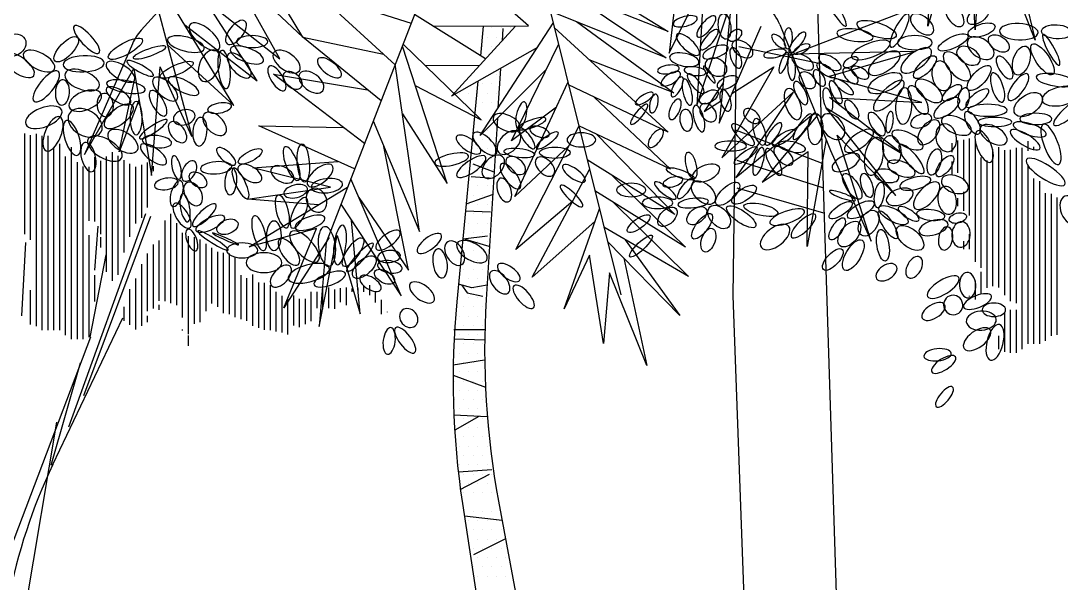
# Model space of a CAD drawing. Header units: millimetres. Extents: x 485872 to 486142, y -52344 to -52207.
# Drawn here: x 485915.045 to 485918.38, y -52337.635 to -52335.831 of the extents above; entities that cross this region are included whole.
import ezdxf

# ---------------------------------------------------------------- set-up
doc = ezdxf.new("R2010")
doc.units = ezdxf.units.MM
doc.header["$LTSCALE"] = 15

# ---------------------------------------------------------------- blocks, each defined once
blk = doc.blocks.new('E39')
at = {"color": 47}
for p, q in [((36.6601, 14.5534), (36.638, 12.976)), ((36.7821, 13.516), (36.8153, 12.4644))]:
    blk.add_line(p, q, dxfattribs=at)
at = {"color": 45}
for p, q in [((36.6487, 13.4048), (36.7862, 13.3762)), ((36.6449, 13.1617), (36.7937, 13.1188)), ((36.638, 12.976), (36.6712, 12.0807))]:
    blk.add_line(p, q, dxfattribs=at)
at = {"color": 49}
for p, q in [((36.6412, 13.2618), (36.79, 13.2046)), ((36.6449, 13.2093), (36.7937, 13.1617))]:
    blk.add_line(p, q, dxfattribs=at)
blk = doc.blocks.new('e48')
at = {"color": 97}
for p, q in [((26.3989, 9.6488), (26.6543, 8.6219)), ((25.821, 9.5134), (25.5611, 9.2251)), ((25.9297, 9.2097), (25.7763, 9.4638)), ((26.4584, 9.4095), (26.7626, 9.2219)), ((26.7913, 9.4077), (26.7646, 9.1731)), ((26.2256, 9.3669), (25.9827, 8.7414)), ((26.7646, 9.1731), (26.8696, 9.3881)), ((26.7626, 9.2219), (26.4768, 9.3355)), ((26.8274, 9.0535), (26.922, 9.34)), ((26.14, 9.1466), (25.9618, 9.3096)), ((25.9618, 9.3096), (26.1767, 9.241)), ((26.5347, 9.3125), (26.7578, 9.162)), ((26.9069, 9.2943), (26.8784, 9.0133)), ((26.346, 9.1597), (26.1844, 9.2609)), ((26.7578, 9.162), (26.4933, 9.269)), ((27.054, 9.174), (27.3026, 9.2687)), ((26.227, 9.2342), (26.4441, 9.2349)), ((26.2685, 9.0746), (26.4144, 9.2348)), ((26.3337, 8.985), (26.5003, 9.2409)), ((26.5027, 9.2314), (26.7624, 8.9929)), ((26.5534, 9.2447), (26.7755, 9.0823)), ((26.108, 9.064), (25.9297, 9.2097)), ((25.9297, 9.2097), (26.1135, 9.1709)), ((26.2586, 8.876), (26.1566, 9.1892)), ((26.3365, 9.0205), (26.1582, 9.1934)), ((26.4643, 9.1855), (26.2685, 9.0746)), ((26.4051, 8.9733), (26.5123, 9.1928)), ((27.3254, 9.1764), (27.0839, 9.1717)), ((26.7755, 9.0823), (26.5826, 9.158)), ((27.0839, 9.1717), (27.0295, 9.17)), ((26.1956, 8.7665), (26.1405, 9.1478)), ((26.2079, 9.1453), (26.3322, 9.1446)), ((26.4844, 9.1357), (26.3337, 8.985)), ((26.0701, 8.9666), (25.8627, 9.1247)), ((26.413, 8.8461), (26.5339, 9.1059)), ((26.1861, 9.0988), (26.3365, 9.0205)), ((26.1568, 9.0349), (26.2586, 8.876)), ((26.5077, 9.0494), (26.4051, 8.9733)), ((26.0478, 8.909), (25.8291, 9.0068)), ((25.8291, 9.0068), (26.0217, 9.0035)), ((26.4154, 8.7253), (26.5588, 9.0056)), ((26.5369, 8.9627), (26.413, 8.8461))]:
    blk.add_line(p, q, dxfattribs=at)
at = {"color": 100}
for p, q in [((27.3541, 9.2344), (27.3781, 9.6206)), ((27.4619, 9.2258), (27.4436, 9.5814)), ((27.5987, 9.2028), (27.4512, 9.5769)), ((27.4454, 9.5466), (27.3541, 9.2344)), ((27.4785, 9.5078), (27.4619, 9.2258)), ((27.5309, 9.4855), (27.5987, 9.2028)), ((25.8775, 9.1597), (25.7342, 9.4171)), ((25.7616, 9.3679), (25.9297, 9.2097)), ((25.6581, 9.3327), (25.8775, 9.1597)), ((25.7726, 9.0535), (25.625, 9.296)), ((25.8253, 9.1096), (25.7074, 9.2938)), ((25.6006, 9.2689), (25.6765, 8.9829)), ((25.6607, 9.2373), (25.8253, 9.1096)), ((27.0164, 9.2385), (27.1325, 8.9508)), ((25.5413, 9.1943), (25.4322, 8.9421)), ((25.6209, 9.1923), (25.7726, 9.0535)), ((25.4322, 8.9421), (25.5443, 9.1381)), ((25.5443, 9.1381), (25.585, 8.8937)), ((25.585, 8.8937), (25.6048, 9.1416)), ((25.6765, 8.9829), (25.6048, 9.1416)), ((27.0032, 9.1419), (26.8842, 8.9345)), ((25.511, 8.9479), (25.5475, 9.1187)), ((26.7624, 8.9929), (26.5352, 9.1005)), ((26.8842, 8.9345), (27.0468, 9.0842)), ((27.0468, 9.0842), (26.9168, 8.8897)), ((25.5564, 9.0654), (25.511, 8.9479)), ((26.5939, 9.0727), (26.7676, 8.9081)), ((27.2947, 8.9438), (27.1302, 9.0715)), ((27.1302, 9.0715), (27.3402, 9.0607)), ((26.9168, 8.8897), (27.0974, 9.038)), ((27.2811, 8.8485), (27.1222, 9.048)), ((27.1222, 9.048), (27.2947, 8.9438)), ((27.1028, 9.0315), (26.9761, 8.8789)), ((26.7676, 8.9081), (26.5585, 9.0072)), ((26.5992, 8.9879), (26.7775, 8.8049)), ((27.2245, 8.7445), (27.1474, 8.9857)), ((27.1474, 8.9857), (27.2811, 8.8485)), ((27.1225, 8.9757), (27.0789, 8.732)), ((26.9761, 8.8789), (27.0813, 8.9484)), ((27.0789, 8.732), (27.0813, 8.9484)), ((27.1325, 8.9508), (27.2245, 8.7445)), ((26.7775, 8.8049), (26.5777, 8.9299)), ((26.6339, 8.8947), (26.8017, 8.7306)), ((26.8017, 8.7306), (26.5953, 8.8592)), ((26.6351, 8.8343), (26.8084, 8.6638)), ((26.8084, 8.6638), (26.616, 8.7758)), ((26.7892, 8.5749), (26.6241, 8.7434)), ((26.6644, 8.7476), (26.7892, 8.5749)), ((26.661, 8.7057), (26.7137, 8.4604)), ((26.6282, 8.6722), (26.6152, 8.5105)), ((26.7137, 8.4604), (26.6282, 8.6722))]:
    blk.add_line(p, q, dxfattribs=at)
at = {"color": 99}
for p, q in [((26.4441, 9.2349), (26.2764, 9.3829)), ((26.8439, 9.3355), (26.8274, 9.0535)), ((26.3605, 9.2304), (26.3605, 9.2304)), ((26.3817, 9.2304), (26.3817, 9.2304)), ((26.4029, 9.2304), (26.4029, 9.2304)), ((26.3711, 9.2092), (26.3711, 9.2092)), ((26.3393, 9.188), (26.3393, 9.188)), ((26.3605, 9.188), (26.3605, 9.188)), ((27.128, 9.1199), (27.3254, 9.1764)), ((26.3322, 9.1446), (26.3322, 9.1446)), ((25.8627, 9.1247), (26.0768, 9.0895)), ((26.8877, 9.1049), (26.8444, 9.0401)), ((26.2863, 9.082), (26.2863, 9.082)), ((26.3075, 9.082), (26.3075, 9.082)), ((26.3287, 9.082), (26.3287, 9.082)), ((26.3393, 9.1032), (26.3393, 9.1032)), ((26.3499, 9.082), (26.3499, 9.082)), ((26.3711, 9.082), (26.3711, 9.082)), ((26.3605, 9.0608), (26.3605, 9.0608)), ((26.8444, 9.0401), (26.8837, 9.0653)), ((26.0902, 9.0183), (26.1956, 8.7665)), ((26.3393, 9.0185), (26.3393, 9.0185)), ((26.3605, 9.0185), (26.3605, 9.0185)), ((26.3287, 8.9973), (26.3287, 8.9973)), ((26.3499, 8.9973), (26.3499, 8.9973)), ((26.3711, 8.9973), (26.3711, 8.9973)), ((26.3181, 8.9761), (26.3181, 8.9761)), ((26.3393, 8.9761), (26.3393, 8.9761)), ((26.3605, 8.9761), (26.3605, 8.9761)), ((26.1705, 8.6781), (26.1147, 8.9599)), ((25.8155, 8.9115), (26.0095, 8.9261))]:
    blk.add_line(p, q, dxfattribs=at)
at = {"color": 47}
for p, q in [((26.3408, 9.2346), (26.3344, 9.167)), ((26.3856, 9.2292), (26.3839, 9.2013)), ((26.3499, 9.2092), (26.3499, 9.2092)), ((26.38, 9.1378), (26.3744, 9.0476)), ((26.3288, 9.1088), (26.2808, 8.6062)), ((26.3711, 9.1244), (26.3711, 9.1244)), ((26.3605, 9.1032), (26.3605, 9.1032)), ((26.3393, 9.0608), (26.3393, 9.0608)), ((26.373, 9.0243), (26.3476, 8.6109)), ((26.3287, 8.9549), (26.3287, 8.9549)), ((26.3499, 8.9549), (26.3499, 8.9549)), ((26.3181, 8.9337), (26.3181, 8.9337)), ((26.3655, 8.9017), (26.3182, 8.9194)), ((26.3393, 8.9337), (26.3393, 8.9337)), ((26.3605, 8.9337), (26.3605, 8.9337)), ((26.3646, 8.887), (26.3135, 8.8911)), ((26.3181, 8.8913), (26.3181, 8.8913)), ((26.3287, 8.9125), (26.3287, 8.9125)), ((26.3393, 8.8913), (26.3393, 8.8913)), ((26.3499, 8.9125), (26.3499, 8.9125)), ((26.3605, 8.8913), (26.3605, 8.8913)), ((26.3075, 8.8701), (26.3075, 8.8701)), ((26.3287, 8.8701), (26.3287, 8.8701)), ((26.3499, 8.8701), (26.3499, 8.8701)), ((26.3039, 8.8297), (26.3623, 8.8503)), ((26.3181, 8.8489), (26.3181, 8.8489)), ((26.3393, 8.8489), (26.3393, 8.8489)), ((26.3605, 8.8489), (26.3605, 8.8489)), ((26.3075, 8.8278), (26.3075, 8.8278)), ((26.3287, 8.8278), (26.3287, 8.8278)), ((26.3499, 8.8278), (26.3499, 8.8278)), ((26.3006, 8.8133), (26.3573, 8.8111)), ((26.3181, 8.8066), (26.3181, 8.8066)), ((26.3393, 8.8066), (26.3393, 8.8066)), ((26.3075, 8.7854), (26.3075, 8.7854)), ((26.3287, 8.7854), (26.3287, 8.7854)), ((26.3499, 8.7854), (26.3499, 8.7854)), ((26.295, 8.7492), (26.3506, 8.7567)), ((26.2969, 8.7642), (26.2969, 8.7642)), ((26.2998, 8.7488), (26.3534, 8.7325)), ((26.3181, 8.7642), (26.3181, 8.7642)), ((26.3393, 8.7642), (26.3393, 8.7642)), ((26.3075, 8.743), (26.3075, 8.743)), ((26.3287, 8.743), (26.3287, 8.743)), ((26.3499, 8.743), (26.3499, 8.743)), ((26.2969, 8.7218), (26.2969, 8.7218)), ((26.3181, 8.7218), (26.3181, 8.7218)), ((26.3393, 8.7218), (26.3393, 8.7218)), ((26.3075, 8.7006), (26.3075, 8.7006)), ((26.3287, 8.7006), (26.3287, 8.7006)), ((26.3393, 8.6794), (26.3393, 8.6794)), ((26.3499, 8.7006), (26.3499, 8.7006)), ((26.3499, 8.6582), (26.3499, 8.6582)), ((26.3496, 8.644), (26.3148, 8.6376)), ((26.3393, 8.637), (26.3393, 8.637)), ((26.3043, 8.6265), (26.3396, 8.6189)), ((26.3393, 8.5947), (26.3393, 8.5947)), ((26.2737, 8.5429), (26.3446, 8.5431)), ((26.3393, 8.5523), (26.3393, 8.5523)), ((26.2744, 8.5213), (26.3441, 8.5189)), ((26.3393, 8.5099), (26.3393, 8.5099)), ((26.3441, 8.4732), (26.2726, 8.4613)), ((26.3393, 8.4675), (26.3393, 8.4675)), ((26.2863, 8.4463), (26.2863, 8.4463)), ((26.3075, 8.4463), (26.3075, 8.4463)), ((26.3287, 8.4463), (26.3287, 8.4463)), ((26.2723, 8.4383), (26.3459, 8.4116)), ((26.2757, 8.4251), (26.2757, 8.4251)), ((26.2969, 8.4251), (26.2969, 8.4251)), ((26.3181, 8.4251), (26.3181, 8.4251)), ((26.3393, 8.4251), (26.3393, 8.4251)), ((26.2863, 8.4039), (26.2863, 8.4039)), ((26.3075, 8.4039), (26.3075, 8.4039)), ((26.3287, 8.4039), (26.3287, 8.4039)), ((26.2757, 8.3827), (26.2757, 8.3827)), ((26.2969, 8.3827), (26.2969, 8.3827)), ((26.3181, 8.3827), (26.3181, 8.3827)), ((26.3393, 8.3827), (26.3393, 8.3827)), ((26.2863, 8.3616), (26.2863, 8.3616)), ((26.3075, 8.3616), (26.3075, 8.3616)), ((26.3287, 8.3616), (26.3287, 8.3616)), ((26.2934, 8.146), (26.4594, 7.0464)), ((26.3756, 8.1514), (26.5848, 7.0241)), ((26.3075, 8.0649), (26.3075, 8.0649)), ((26.3915, 8.0656), (26.3185, 8.0291)), ((26.3287, 8.0649), (26.3287, 8.0649)), ((26.3499, 8.0649), (26.3499, 8.0649)), ((26.3711, 8.0649), (26.3711, 8.0649)), ((26.3181, 8.0437), (26.3181, 8.0437)), ((26.3393, 8.0437), (26.3393, 8.0437)), ((26.3605, 8.0437), (26.3605, 8.0437)), ((26.3817, 8.0437), (26.3817, 8.0437))]:
    blk.add_line(p, q, dxfattribs=at)
at = {"color": 62}
for p, q in [((26.8784, 9.0133), (26.9745, 9.2347)), ((26.9077, 9.0807), (27.0032, 9.1419)), ((27.3402, 9.0607), (27.128, 9.1199)), ((26.4525, 8.6621), (26.5832, 8.9077)), ((25.8037, 8.8401), (25.9927, 8.8672)), ((25.8071, 8.7313), (26.0315, 8.8671)), ((26.0164, 8.8282), (26.1537, 8.6192)), ((26.5448, 8.8355), (26.4154, 8.7253)), ((26.5252, 8.59), (26.6055, 8.8181)), ((25.9611, 8.7732), (25.8071, 8.7313)), ((25.8864, 8.5924), (25.9611, 8.7732)), ((26.0601, 8.5785), (26.0409, 8.791)), ((26.5954, 8.7893), (26.4525, 8.6621)), ((25.9896, 8.7529), (25.8864, 8.5924)), ((25.9673, 8.5497), (26.0081, 8.7574)), ((26.0081, 8.7574), (26.0601, 8.5785)), ((25.9827, 8.7414), (25.9673, 8.5497)), ((26.6152, 8.5105), (26.5831, 8.7119))]:
    blk.add_line(p, q, dxfattribs=at)
at = {"color": 84}
for p, q in [((25.9927, 8.8672), (25.8155, 8.9115)), ((26.1537, 8.6192), (26.039, 8.8863)), ((26.0572, 8.8439), (26.1705, 8.6781)), ((25.9654, 8.8272), (25.8037, 8.8401)), ((26.5831, 8.7119), (26.5252, 8.59))]:
    blk.add_line(p, q, dxfattribs=at)
at = {"color": 49}
for p, q in [((26.2969, 8.6794), (26.2969, 8.6794)), ((26.3181, 8.6794), (26.3181, 8.6794)), ((26.2863, 8.6582), (26.2863, 8.6582)), ((26.3075, 8.6582), (26.3075, 8.6582)), ((26.3287, 8.6582), (26.3287, 8.6582)), ((26.3148, 8.6376), (26.2847, 8.6462)), ((26.2914, 8.6443), (26.3043, 8.6265)), ((26.2969, 8.637), (26.2969, 8.637)), ((26.3181, 8.637), (26.3181, 8.637)), ((26.2863, 8.6158), (26.2863, 8.6158)), ((26.3075, 8.6158), (26.3075, 8.6158)), ((26.3287, 8.6158), (26.3287, 8.6158)), ((26.2969, 8.5947), (26.2969, 8.5947)), ((26.3181, 8.5947), (26.3181, 8.5947)), ((26.2863, 8.5735), (26.2863, 8.5735)), ((26.3075, 8.5735), (26.3075, 8.5735)), ((26.3287, 8.5735), (26.3287, 8.5735)), ((26.2969, 8.5523), (26.2969, 8.5523)), ((26.3181, 8.5523), (26.3181, 8.5523)), ((26.2863, 8.5311), (26.2863, 8.5311)), ((26.3075, 8.5311), (26.3075, 8.5311)), ((26.3287, 8.5311), (26.3287, 8.5311)), ((26.2757, 8.5099), (26.2757, 8.5099)), ((26.2863, 8.4887), (26.2863, 8.4887)), ((26.2969, 8.5099), (26.2969, 8.5099)), ((26.3075, 8.4887), (26.3075, 8.4887)), ((26.3181, 8.5099), (26.3181, 8.5099)), ((26.3287, 8.4887), (26.3287, 8.4887)), ((26.2757, 8.4675), (26.2757, 8.4675)), ((26.2969, 8.4675), (26.2969, 8.4675)), ((26.3181, 8.4675), (26.3181, 8.4675)), ((26.3501, 8.3436), (26.274, 8.3476)), ((26.2757, 8.3404), (26.2757, 8.3404)), ((26.3307, 8.3444), (26.2758, 8.313)), ((26.2969, 8.3404), (26.2969, 8.3404)), ((26.3181, 8.3404), (26.3181, 8.3404)), ((26.3393, 8.3404), (26.3393, 8.3404)), ((26.2863, 8.3192), (26.2863, 8.3192)), ((26.2969, 8.298), (26.2969, 8.298)), ((26.3075, 8.3192), (26.3075, 8.3192)), ((26.3181, 8.298), (26.3181, 8.298)), ((26.3287, 8.3192), (26.3287, 8.3192)), ((26.3393, 8.298), (26.3393, 8.298)), ((26.3499, 8.3192), (26.3499, 8.3192)), ((26.2863, 8.2768), (26.2863, 8.2768)), ((26.3075, 8.2768), (26.3075, 8.2768)), ((26.3287, 8.2768), (26.3287, 8.2768)), ((26.3499, 8.2768), (26.3499, 8.2768)), ((26.2969, 8.2556), (26.2969, 8.2556)), ((26.3181, 8.2556), (26.3181, 8.2556)), ((26.3393, 8.2556), (26.3393, 8.2556)), ((26.2863, 8.2344), (26.2863, 8.2344)), ((26.3075, 8.2344), (26.3075, 8.2344)), ((26.3287, 8.2344), (26.3287, 8.2344)), ((26.3499, 8.2344), (26.3499, 8.2344)), ((26.2841, 8.2183), (26.3604, 8.2238)), ((26.2884, 8.1779), (26.3549, 8.2132)), ((26.2969, 8.2132), (26.2969, 8.2132)), ((26.3181, 8.2132), (26.3181, 8.2132)), ((26.3393, 8.2132), (26.3393, 8.2132)), ((26.3605, 8.2132), (26.3605, 8.2132)), ((26.3075, 8.192), (26.3075, 8.192)), ((26.3287, 8.192), (26.3287, 8.192)), ((26.3499, 8.192), (26.3499, 8.192)), ((26.2969, 8.1708), (26.2969, 8.1708)), ((26.3181, 8.1708), (26.3181, 8.1708)), ((26.3393, 8.1708), (26.3393, 8.1708)), ((26.3605, 8.1708), (26.3605, 8.1708)), ((26.2969, 8.1285), (26.2969, 8.1285)), ((26.3838, 8.1072), (26.2978, 8.117)), ((26.3181, 8.1285), (26.3181, 8.1285)), ((26.3393, 8.1285), (26.3393, 8.1285)), ((26.3605, 8.1285), (26.3605, 8.1285)), ((26.3075, 8.1073), (26.3075, 8.1073)), ((26.3181, 8.0861), (26.3181, 8.0861)), ((26.3287, 8.1073), (26.3287, 8.1073)), ((26.3393, 8.0861), (26.3393, 8.0861)), ((26.3499, 8.1073), (26.3499, 8.1073)), ((26.3605, 8.0861), (26.3605, 8.0861)), ((26.3711, 8.1073), (26.3711, 8.1073)), ((26.3817, 8.0861), (26.3817, 8.0861)), ((26.3287, 8.0225), (26.3287, 8.0225)), ((26.3499, 8.0225), (26.3499, 8.0225)), ((26.3711, 8.0225), (26.3711, 8.0225)), ((26.3923, 8.0225), (26.3923, 8.0225)), ((26.3181, 8.0013), (26.3181, 8.0013)), ((26.3393, 8.0013), (26.3393, 8.0013)), ((26.3605, 8.0013), (26.3605, 8.0013)), ((26.3817, 8.0013), (26.3817, 8.0013)), ((26.4029, 8.0013), (26.4029, 8.0013)), ((26.3287, 7.9801), (26.3287, 7.9801)), ((26.3499, 7.9801), (26.3499, 7.9801)), ((26.3711, 7.9801), (26.3711, 7.9801)), ((26.3923, 7.9801), (26.3923, 7.9801))]:
    blk.add_line(p, q, dxfattribs=at)
at = {"color": 97}
blk.add_arc((26.9116, 9.1962), 0.113, 21.99, 47.4705, dxfattribs=at)
at = {"color": 100}
blk.add_arc((25.645, 9.1494), 0.113, 137.9668, 156.6022, dxfattribs=at)
at = {"color": 47}
for centre, start, end in [((28.1559, 8.4272), 174.5474, 188.5836), ((28.2276, 8.4951), 176.4772, 190.5135)]:
    blk.add_arc(centre, 1.8836, start, end, dxfattribs=at)
blk = doc.blocks.new('m4')
at = {"color": 116}
for p, q in [((1152963.96, 193809.11), (1152963.96, 193829.66)), ((1153053.03, 193804.13), (1153053.03, 193831.02)), ((1153054.59, 193802.62), (1153054.59, 193830.6)), ((1152959.28, 193826.09), (1152959.28, 193828.42)), ((1152960.84, 193820.57), (1152960.84, 193829.17)), ((1152962.4, 193818.52), (1152962.4, 193829.32)), ((1152965.53, 193796.71), (1152965.53, 193829.22)), ((1152970.21, 193790.26), (1152970.21, 193826.88)), ((1152971.78, 193789.86), (1152971.78, 193827.39)), ((1152979.59, 193826.42), (1152979.59, 193829)), ((1152981.15, 193826.61), (1152981.15, 193827.44)), ((1152967.09, 193795.15), (1152967.09, 193824.65)), ((1152973.34, 193787.8), (1152973.34, 193826.61)), ((1153071.78, 193807.51), (1153071.78, 193824.7)), ((1153074.9, 193794.05), (1153074.9, 193824.86)), ((1153076.46, 193791.67), (1153076.46, 193826.01)), ((1153078.03, 193793.23), (1153078.03, 193825.07)), ((1153079.59, 193799.19), (1153079.59, 193823.94)), ((1152959.28, 193820.05), (1152959.28, 193823.52)), ((1152968.65, 193789.81), (1152968.65, 193823.83)), ((1153070.21, 193807.69), (1153070.21, 193822.14)), ((1153073.34, 193804.16), (1153073.34, 193823.75)), ((1153081.15, 193803.43), (1153081.15, 193822.9)), ((1153082.71, 193806.95), (1153082.71, 193822.13)), ((1153084.28, 193808.51), (1153084.28, 193822.64)), ((1153085.84, 193811.28), (1153085.84, 193823.29)), ((1153087.4, 193821.01), (1153087.4, 193822.32)), ((1152960.84, 193811.63), (1152960.84, 193813.76)), ((1152962.4, 193810.37), (1152962.4, 193815.46)), ((1152987.4, 193808.56), (1152987.4, 193813.97)), ((1153071.76, 193794.48), (1153072.64, 193806.25)), ((1152962.4, 193800.12), (1152962.4, 193802.22)), ((1152963.96, 193800.08), (1152963.96, 193804.1)), ((1153073.34, 193800.54), (1153073.34, 193803.31)), ((1152967.09, 193788.24), (1152967.09, 193794.04)), ((1153140.53, 193788.69), (1153140.53, 193789.61)), ((1153142.09, 193788.69), (1153142.09, 193789.58)), ((1153143.65, 193788.69), (1153143.65, 193790.36)), ((1153145.21, 193787.82), (1153145.21, 193790.49)), ((1152963.96, 193787.44), (1152963.96, 193787.61))]:
    blk.add_line(p, q, dxfattribs=at)
at = {"color": 99}
for p, q in [((1153056.15, 193779.53), (1153056.15, 193830.94)), ((1153057.71, 193778.45), (1153057.71, 193830.39)), ((1153059.28, 193778.45), (1153059.28, 193830.46)), ((1152976.46, 193785.71), (1152976.46, 193827.18)), ((1152978.03, 193773.41), (1152978.03, 193827.21)), ((1153060.84, 193778.45), (1153060.84, 193827.21)), ((1153062.4, 193778.45), (1153062.4, 193828.26)), ((1153065.53, 193776.04), (1153065.53, 193827.43)), ((1152974.9, 193786.23), (1152974.9, 193826.66)), ((1153063.96, 193777.13), (1153063.96, 193824.92)), ((1152979.59, 193774.84), (1152979.59, 193822.38)), ((1153067.09, 193776.04), (1153067.09, 193823.37)), ((1153068.65, 193776.04), (1153068.65, 193822.2)), ((1152981.15, 193774.84), (1152981.15, 193819.01)), ((1152982.71, 193774.84), (1152982.71, 193818.34)), ((1152984.28, 193775.58), (1152984.28, 193815.06)), ((1152985.84, 193776.93), (1152985.84, 193814.93)), ((1152987.4, 193777.25), (1152987.4, 193808.55)), ((1153090.53, 193786.21), (1153090.53, 193807.76)), ((1153092.09, 193785.69), (1153092.09, 193809.6)), ((1153093.65, 193785.17), (1153093.65, 193807.04)), ((1153095.21, 193781.87), (1153095.21, 193804.5)), ((1153052.28, 193782.31), (1153053.29, 193801.87)), ((1153070.21, 193776.56), (1153070.21, 193803.9)), ((1153088.96, 193786.28), (1153088.96, 193802.42)), ((1153096.78, 193777.37), (1153096.78, 193803.59)), ((1153098.34, 193780.12), (1153098.34, 193803.31)), ((1153099.9, 193780.64), (1153099.9, 193802.73)), ((1153085.84, 193783.59), (1153085.84, 193798.96)), ((1153087.4, 193784.25), (1153087.4, 193801.38)), ((1153101.46, 193783.55), (1153101.46, 193801.53)), ((1153103.03, 193786.8), (1153103.03, 193800.49)), ((1153104.59, 193784.67), (1153104.59, 193799.45)), ((1153106.15, 193783.02), (1153106.15, 193799.18)), ((1153107.71, 193782.71), (1153107.71, 193799)), ((1153084.28, 193779.66), (1153084.28, 193796.15)), ((1153109.28, 193781.97), (1153109.28, 193798.04)), ((1153113.96, 193779.61), (1153113.96, 193793.35)), ((1152965.53, 193786.68), (1152965.53, 193791.7)), ((1153071.78, 193786.09), (1153071.78, 193793.19)), ((1153082.71, 193778.66), (1153082.71, 193792.31)), ((1153110.84, 193781.45), (1153110.84, 193793.18)), ((1153112.4, 193780.93), (1153112.4, 193792.4)), ((1153115.53, 193779.08), (1153115.53, 193791.23)), ((1153117.09, 193778.56), (1153117.09, 193791.09)), ((1153054.59, 193780.01), (1153054.59, 193789.2)), ((1153081.15, 193779.89), (1153081.15, 193789.43)), ((1153118.65, 193778.45), (1153118.65, 193790.48)), ((1153120.21, 193778.12), (1153120.21, 193788.74)), ((1153129.59, 193780.86), (1153129.59, 193788.69)), ((1153131.15, 193784.35), (1153131.15, 193788.69)), ((1153132.71, 193784.04), (1153132.71, 193789.89)), ((1153134.28, 193784.35), (1153134.28, 193789.89)), ((1153135.84, 193784.15), (1153135.84, 193789.37)), ((1153137.4, 193785.92), (1153137.4, 193789.73)), ((1153138.96, 193785.14), (1153138.96, 193789.89)), ((1153146.78, 193785.89), (1153146.78, 193788.9)), ((1153088.96, 193783.87), (1153088.96, 193785.24)), ((1153103.03, 193785.63), (1153103.03, 193786.73)), ((1153121.78, 193777.85), (1153121.78, 193787.64)), ((1153123.34, 193777.35), (1153123.34, 193787.12)), ((1153124.9, 193779.69), (1153124.9, 193787.74)), ((1153126.46, 193779.26), (1153126.46, 193786.88)), ((1153128.03, 193780.03), (1153128.03, 193786.88)), ((1153148.34, 193782.74), (1153148.34, 193786.56)), ((1152973.34, 193772.7), (1152973.34, 193783.4)), ((1152974.9, 193772.43), (1152974.9, 193783.87)), ((1152976.46, 193772.43), (1152976.46, 193783.87)), ((1153079.59, 193780.95), (1153079.59, 193784.74)), ((1153085.84, 193780.62), (1153085.84, 193782.31)), ((1153149.9, 193783.26), (1153149.9, 193783.35)), ((1152971.78, 193773.42), (1152971.78, 193776.99)), ((1153095.21, 193778.41), (1153095.21, 193778.64)), ((1153096.78, 193774.24), (1153096.78, 193777.07))]:
    blk.add_line(p, q, dxfattribs=at)
at = {"color": 27}
for p, q in [((1153064.8, 193752.63), (1153085.42, 193809.67)), ((1153068.85, 193760.97), (1153086.68, 193808.98)), ((1153070.49, 193776.57), (1153074.79, 193798.59)), ((1153060.56, 193742.56), (1153079.22, 193781.76)), ((1153070.62, 193776.57), (1153045.83, 193711.46)), ((1153060.12, 193742.37), (1153067.96, 193769.73)), ((1153046.83, 193666.11), (1153061.64, 193753.86))]:
    blk.add_line(p, q, dxfattribs=at)
blk.add_arc((1153196, 193678.1), 150, 154.547, 183.6902, dxfattribs=at)
at = {"color": 99, "extrusion": (0, 0, -1)}
for centre, major_axis, ratio in [((1152927.79, 193864.77), (-3.14, 5.04), 0.17493), ((1152893.63, 193859.63), (2.36, 2.74), 0.360462), ((1152945.25, 193858.55), (2.3, 4.41), 0.265604), ((1152951.26, 193860.22), (-2.83, 2.33), 0.566441), ((1152888.01, 193861.03), (3.19, 0.85), 0.394792), ((1152977.1, 193858.23), (-5.15, 0.22), 0.421558), ((1152971.77, 193855.1), (-2.72, 1.57), 0.600771), ((1152985.77, 193853.41), (-2.18, 4.08), 0.204035), ((1152903.28, 193853.62), (-2.59, 1.78), 0.594763), ((1152937.6, 193853.36), (5.14, 1.95), 0.343298), ((1152966.93, 193853.87), (-3.32, 2.26), 0.611219), ((1153113.8, 193855.59), (-4.19, 0), 0.382991)]:
    blk.add_ellipse(centre, major_axis=major_axis, ratio=ratio, start_param=3.141593, end_param=9.424778, dxfattribs=at)
for centre, major_axis, ratio in [((1152959.99, 193862.59), (-1.97, 2.77), 0.554558), ((1153069.57, 193856.16), (-3.32, 3.59), 0.308968), ((1153101.06, 193856.94), (-3.87, 3.26), 0.447471), ((1153109.47, 193858.06), (2.39, 3.01), 0.49154), ((1152888.72, 193854.8), (-2.94, 2.69), 0.369948), ((1152894.43, 193856.14), (2.24, 2.63), 0.327693), ((1152912.97, 193855.68), (-1.73, 1.72), 0.424831), ((1152915.5, 193856.47), (0.16, 2.79), 0.40552), ((1152917.95, 193855.4), (2.11, 2.67), 0.332735), ((1152933.34, 193857.33), (-4.84, 0.65), 0.328278), ((1153096.1, 193854.93), (-4.91, 1.25), 0.372892), ((1152896.1, 193852.81), (3.38, 1.27), 0.407479), ((1152949.37, 193855.31), (-4.63, 0), 0.408071)]:
    blk.add_ellipse(centre, major_axis=major_axis, ratio=ratio, dxfattribs=at)
at = {"color": 99}
for centre, major_axis, ratio in [((1152898.52, 193859.65), (-0.43, 3.43), 0.475155), ((1152966.33, 193862.69), (2.72, 2.05), 0.554558), ((1152939.16, 193858.8), (-5.22, 1.72), 0.343298), ((1152967.17, 193858.67), (3.57, 1.17), 0.427525), ((1152901.28, 193857.26), (1.58, 1.37), 0.621798), ((1152959.59, 193855.39), (3.95, 1.86), 0.346044), ((1153050.02, 193854.67), (3.06, 1.68), 0.811041), ((1153064.13, 193853.55), (3.01, 3.16), 0.410927), ((1152919.15, 193853.62), (2.05, 1.17), 0.440565), ((1153079.93, 193853.69), (4.51, 2.48), 0.311586)]:
    blk.add_ellipse(centre, major_axis=major_axis, ratio=ratio, dxfattribs=at)
for centre, major_axis, ratio in [((1152987.22, 193858.22), (-4.01, 0.23), 0.470168), ((1152983.45, 193850.86), (-2.76, 4.03), 0.366899)]:
    blk.add_ellipse(centre, major_axis=major_axis, ratio=ratio, start_param=3.141593, end_param=9.424778, dxfattribs=at)
at = {"color": 116, "extrusion": (0, 0, -1)}
for centre, major_axis, ratio in [((1152963.65, 193851.82), (-2.95, 1.7), 0.637741), ((1153112.38, 193852.03), (-4.42, 1.65), 0.400514), ((1152901.5, 193851.26), (-1.04, 2.74), 0.444141), ((1152911.96, 193852.41), (3, 0.59), 0.339865), ((1152914.32, 193849.93), (1.01, 2.79), 0.28625), ((1152916.42, 193848.64), (-0.2, 3.4), 0.305007), ((1152919.39, 193850.15), (-2.79, 1.62), 0.52608), ((1152926.62, 193850.05), (-2.94, 1.71), 0.443646), ((1152941.21, 193849.84), (4.06, 2.73), 0.444141), ((1152949.72, 193850.58), (3.9, 2.95), 0.444141), ((1152960.6, 193848.98), (-3.32, 3.59), 0.444141), ((1152973.33, 193848.67), (-1.88, 2.94), 0.432555), ((1153051.44, 193849.32), (-3.98, 2.84), 0.444141), ((1153056.87, 193850.4), (-4.09, 2.17), 0.469281), ((1153102.34, 193849.15), (1.7, 4.11), 0.593703), ((1153106.29, 193848.15), (-0.6, 5.12), 0.311586), ((1153110.31, 193849.23), (-2.84, 3.08), 0.473107), ((1153123, 193850.27), (-3.4, 2.45), 0.540694), ((1153134.42, 193848.62), (-3.06, 2.33), 0.442386), ((1152883.52, 193848.17), (2.9, 0.41), 0.38621), ((1152890.62, 193847.7), (-2.91, 0.39), 0.38621), ((1152896.22, 193848.79), (-2.74, 1.43), 0.733144), ((1152925.62, 193847.89), (-2.44, 1.69), 0.381666), ((1152934.68, 193847.31), (-2.27, 1.31), 0.504647), ((1152956.53, 193846.47), (-0.89, 3.92), 0.634727), ((1153078.62, 193847.53), (-3.71, 2.3), 0.432555), ((1153083.87, 193848.45), (-3.52, 1.94), 0.235084), ((1153120.4, 193845.79), (-2.06, 3.24), 0.417809), ((1152884.13, 193845.67), (2.52, 1.6), 0.436349), ((1152885.86, 193843.5), (1.33, 2.62), 0.366899), ((1152890.78, 193844.38), (-2.08, 2.56), 0.326133), ((1152920.61, 193845.27), (-1.86, 1.84), 0.684879), ((1152923.84, 193845.86), (-1.3, 2.07), 0.502073), ((1152932.16, 193846.42), (-1.78, 1.92), 0.504647), ((1152941.4, 193844.5), (4.5, 1.92), 0.444141), ((1153058.78, 193843.63), (3.23, 4.01), 0.366572), ((1153090.55, 193842.9), (-3.08, 2.84), 0.473107), ((1153095.46, 193843.72), (-4.06, 2.03), 0.35353), ((1153124.59, 193845.28), (-2.33, 1.84), 0.63611), ((1153129.61, 193844.79), (-3.06, 2.33), 0.589847), ((1152888.56, 193842.11), (-0.84, 3.51), 0.313446), ((1152916.76, 193838.89), (-1.43, 4.12), 0.454183), ((1152918.84, 193841.86), (-1.48, 3.07), 0.38819), ((1152930.32, 193843.54), (-2.59, 1.94), 0.321493), ((1152942.39, 193841.16), (3.89, 3.89), 0.343298), ((1152950.23, 193839.98), (-2.31, 3.7), 0.410927), ((1152953.08, 193842.43), (-3.38, 2.62), 0.50759), ((1152959.26, 193841.92), (2.5, 1.91), 0.42054), ((1152988.47, 193841.05), (5.11, 1.13), 0.468601), ((1153078.08, 193841.12), (-3.17, 2.01), 0.427525), ((1153080.07, 193843.57), (-5.15, 0.93), 0.306393), ((1152877.08, 193840.39), (2.36, 1.47), 0.34686), ((1152879.61, 193839.03), (0.59, 2.5), 0.419313), ((1152898.78, 193839.86), (-0.83, 2.81), 0.463452), ((1152946.38, 193838.39), (0.28, 4.88), 0.444141), ((1152990.86, 193837.06), (4.37, 3.75), 0.262155), ((1153074.53, 193838.65), (-0.38, 3.12), 0.690886), ((1153088.64, 193839.14), (-1.92, 3.33), 0.417809), ((1152885.27, 193837.51), (1.15, 2.7), 0.444141)]:
    blk.add_ellipse(centre, major_axis=major_axis, ratio=ratio, start_param=3.141593, end_param=9.424778, dxfattribs=at)
at = {"color": 116}
for centre, major_axis, ratio in [((1152977.8, 193850.53), (1.24, 3.82), 0.540694), ((1152952.05, 193848.77), (2.83, 2.85), 0.399643), ((1152966.52, 193845.87), (2.9, 3.14), 0.419314), ((1152926.1, 193840.12), (-0.64, 3.17), 0.35072), ((1152928.23, 193842.09), (-1.38, 3.11), 0.305007)]:
    blk.add_ellipse(centre, major_axis=major_axis, ratio=ratio, start_param=3.141593, end_param=9.424778, dxfattribs=at)
at = {"color": 116, "extrusion": (0, 0, -1)}
for centre, major_axis, ratio in [((1153086.37, 193852.72), (4.37, 1.52), 0.204035), ((1152887.75, 193850.75), (-3.91, 0.77), 0.426863), ((1153068.77, 193849.66), (5.49, 0.23), 0.394792), ((1152894.45, 193846.81), (-1.53, 2.25), 0.207959), ((1152971.44, 193843.34), (-1.27, 3.9), 0.368132), ((1152976.99, 193843.45), (2.51, 3.47), 0.375175), ((1152986.86, 193845.33), (-5.08, 0.82), 0.311586), ((1153068.34, 193845.32), (-4.55, 1.78), 0.502073), ((1152962.37, 193840.31), (0.61, 2.9), 0.508888), ((1153063.1, 193842.02), (0.2, 3.4), 0.554558), ((1152957.87, 193837.89), (3.33, 2.4), 0.414148), ((1152966.02, 193840.47), (3, 2.25), 0.35208), ((1153069.2, 193839.82), (4.28, 1.75), 0.530492)]:
    blk.add_ellipse(centre, major_axis=major_axis, ratio=ratio, dxfattribs=at)
at = {"color": 116}
for centre, major_axis, ratio in [((1152932.19, 193850.13), (1.8, 1.23), 0.519066), ((1153093.65, 193848.08), (4.4, 1.92), 0.275262), ((1152899.3, 193844.7), (2.64, 1.28), 0.521383), ((1152894.33, 193840.84), (2.37, 1.45), 0.530492), ((1152979.63, 193838.76), (3.5, 2.47), 0.595867)]:
    blk.add_ellipse(centre, major_axis=major_axis, ratio=ratio, dxfattribs=at)
at = {"extrusion": (0, 0, -1)}
for centre, major_axis, ratio in [((1152875.7, 193836.17), (2.22, 2.65), 0.262154), ((1152891.66, 193835.04), (-0.99, 3.53), 0.355313), ((1152894.12, 193836.62), (-1.7, 2.19), 0.673317), ((1152905.78, 193835.72), (-2.01, 1.6), 0.595867), ((1152932.49, 193837.47), (-1.59, 2.4), 0.45877), ((1152968.74, 193837.25), (5.24, 0), 0.306393), ((1153058.1, 193835.38), (4.8, 1.88), 0.494872), ((1153069.18, 193833.89), (-4.26, 2.4), 0.695178), ((1152888.29, 193834.59), (-0.36, 2.91), 0.579315), ((1152922.78, 193832.21), (0.15, 4.1), 0.506181), ((1152927.44, 193832.86), (-2.49, 3.04), 0.672863), ((1152939.15, 193833.57), (-1.93, 3.01), 0.422005), ((1152951.02, 193834.4), (2.76, 1.09), 0.572499), ((1152953.06, 193831.36), (2.49, 3.03), 0.552709), ((1152960.44, 193833.19), (-3.91, 1.74), 0.50759), ((1152964.73, 193833.91), (-1.71, 2.94), 0.443646), ((1152970.68, 193834.11), (-4.54, 0), 0.270347), ((1152981.67, 193834.93), (-4.28, 0), 0.353106), ((1153060.58, 193830.94), (1.82, 4.54), 0.444141), ((1153099.83, 193831.52), (0.3, 3.83), 0.49154), ((1153103.76, 193833.63), (-2.75, 2.68), 0.589847), ((1152880.15, 193829.77), (1.8, 2.32), 0.444141), ((1152934.43, 193829.08), (3.75, 2.71), 0.408071), ((1152947.38, 193829.3), (-4.13, 2.08), 0.408071), ((1152957.71, 193829.89), (-0.81, 3.67), 0.729308), ((1152970.36, 193830.71), (-3.47, 2.02), 0.540694), ((1152978.81, 193829.37), (-3.95, 2.41), 0.326457), ((1152980.02, 193832.12), (-4.4, 1.44), 0.326457), ((1153065.66, 193829.86), (-1.5, 4.65), 0.38621), ((1153079.27, 193828.97), (-3.85, 2.4), 0.540694), ((1153093.85, 193831.4), (-1.95, 2.58), 0.584534), ((1153190.6, 193831.49), (-2.57, 0.85), 0.488369), ((1152938.42, 193824.96), (1.03, 5.05), 0.476544), ((1152943.19, 193826.75), (-0.83, 3.66), 0.653862), ((1152967.86, 193827.58), (-1.72, 4.2), 0.415918), ((1153074.44, 193827.01), (-4.46, 2.58), 0.494872), ((1153088.34, 193828.89), (-3.9, 0.45), 0.408524), ((1153201.74, 193829.33), (-3.84, 0), 0.49154), ((1152904.16, 193825.14), (3.08, 2.14), 0.276634), ((1152907.59, 193823.58), (1.04, 3.7), 0.319501), ((1152911.64, 193823.45), (-1.87, 3.55), 0.329118), ((1152914.26, 193825.06), (-2.34, 2.22), 0.52608), ((1152916.52, 193827.48), (-3.59, 0.76), 0.360462), ((1153070.05, 193824.74), (-0.96, 3.9), 0.470168), ((1153087.43, 193825.48), (-3.37, 2.49), 0.40552), ((1152930.92, 193823.29), (3.6, 1.79), 0.470168), ((1153167.08, 193824.07), (4.51, 1.03), 0.326457), ((1153172.33, 193822.2), (3.81, 2.62), 0.34686), ((1153178.2, 193822.13), (2.49, 2.69), 0.643683), ((1153184.2, 193822.48), (-2.37, 1.93), 0.617936), ((1153192.02, 193822.19), (-2.22, 2.22), 0.600771), ((1153104.17, 193821.89), (4.18, 0.33), 0.382991), ((1153108.09, 193818.24), (0.26, 3.57), 0.44838), ((1153110.67, 193817.71), (-1.94, 4.1), 0.291143), ((1153113.17, 193820.36), (-3.06, 1.86), 0.527506), ((1153182.79, 193819.63), (-2.48, 3.27), 0.39114), ((1153199.73, 193820.35), (-2.97, 2.14), 0.360462), ((1152949.47, 193817.74), (4.15, 1.05), 0.375175), ((1152952.5, 193814.43), (3.14, 3.4), 0.469281), ((1152960.04, 193817.47), (-3.51, 1.32), 0.603565), ((1153090.87, 193817.57), (3.18, 0.55), 0.467627), ((1153093.63, 193814.97), (1.05, 3.42), 0.422005), ((1153098.02, 193814.89), (-1.69, 2.96), 0.637741), ((1153099.32, 193818.64), (-2.23, 1.53), 0.627902), ((1153181.12, 193815.93), (-1.06, 3.14), 0.540694), ((1152945.32, 193814.11), (3.53, 1.27), 0.553268), ((1152957.98, 193813.18), (-0.7, 3.69), 0.653862), ((1153130.99, 193813.19), (-1.39, 3.01), 0.796812), ((1153199.1, 193814.33), (-2.97, 2.83), 0.253091), ((1152890.14, 193812.44), (4.07, 0.48), 0.299107), ((1152990.89, 193810.54), (-1.48, 3.73), 0.634727), ((1153095.88, 193811.19), (-0.68, 3.78), 0.319501), ((1152915.24, 193808.68), (4.61, 1.63), 0.328278), ((1152947.67, 193809.56), (-2.73, 1.72), 0.35072), ((1152912.02, 193803.37), (3.66, 2.84), 0.530492), ((1152919.59, 193806.35), (3.17, 3), 0.346044), ((1152954.32, 193805.87), (3.85, 1.16), 0.470168), ((1152961.67, 193804.04), (0.29, 3.39), 0.720925), ((1152957.57, 193802.98), (0.6, 3.08), 0.600771), ((1153097.66, 193802.54), (-1.08, 2.86), 0.432555), ((1153103.3, 193802.43), (-4.06, 2.56), 0.137631), ((1153106.66, 193802.87), (-3.5, 1.57), 0.073731), ((1153161.12, 193801.66), (3.13, 2.37), 0.408524), ((1153111.11, 193799.79), (4.19, 0), 0.473107), ((1153167.9, 193799.07), (-1.88, 3.05), 0.633007), ((1153172.5, 193799.46), (-3.95, 2.24), 0.499102), ((1153116.95, 193796.51), (4.8, 0), 0.550525), ((1153163.98, 193796.32), (-0.61, 3.88), 0.480617), ((1152941.75, 193793.95), (2.63, 1.72), 0.600771), ((1152949.17, 193795.26), (1.54, 2.74), 0.600771), ((1153121.47, 193792.92), (2.43, 2.63), 0.553881), ((1153128.92, 193793.66), (5.48, 1.48), 0.399281), ((1153150.57, 193795.4), (-3.27, 0.56), 0.483778), ((1153182.33, 193793.87), (-2.9, 2.09), 0.44838), ((1152956.91, 193789.98), (4.17, 2.55), 0.38621), ((1152963.46, 193790.5), (-0.24, 3.4), 0.637741), ((1153134.51, 193792.12), (4.19, 1.51), 0.360462), ((1153145.38, 193791), (-2.76, 1.68), 0.496854), ((1153179.91, 193791.29), (-2.26, 2.89), 0.540694), ((1153159.18, 193788.56), (-3.15, 2.34), 0.504647), ((1153186.32, 193787.4), (-2.59, 2.96), 0.408524), ((1152959.6, 193785.2), (-1.05, 2.4), 0.973248), ((1152966.08, 193786.11), (3.73, 1.49), 0.399643), ((1152954.31, 193783.46), (2.98, 1.82), 0.513659), ((1152967.07, 193781.02), (4, 0.29), 0.634727), ((1153155.62, 193781.72), (-1.74, 2.07), 0.837203), ((1152965.97, 193776.05), (3.45, 2.52), 0.50759), ((1152970.76, 193775.2), (1.2, 4.74), 0.444141), ((1153154.65, 193775.8), (-2.54, 3.33), 0.382991), ((1153150.39, 193775.59), (0.45, 3.55), 0.44838), ((1152955.41, 193771.89), (3.65, 0.39), 0.437704), ((1152957.03, 193769.31), (3.17, 2.02), 0.402377), ((1152957.26, 193760.64), (2.18, 2.62), 0.38819)]:
    blk.add_ellipse(centre, major_axis=major_axis, ratio=ratio, start_param=3.141593, end_param=9.424778, dxfattribs=at)
for centre, major_axis, ratio in [((1153078.16, 193835.62), (3.62, 2.88), 0.469281), ((1153192.63, 193829.2), (2.83, 2.19), 0.290128), ((1152954.55, 193823.42), (1.01, 3.52), 0.463452), ((1153113.25, 193824.91), (3.13, 1.73), 0.369254), ((1153194.66, 193825.91), (4.1, 0), 0.368132), ((1152889.59, 193822.51), (-0.83, 3.57), 0.360462), ((1152957.36, 193822.33), (2.06, 2.71), 0.443646), ((1152886.72, 193820.27), (-3.7, 1.33), 0.264339), ((1152893.55, 193820.5), (3.51, 1.56), 0.540694), ((1152888.04, 193816.31), (1.92, 2.71), 0.313033), ((1152892.88, 193815.21), (-2.73, 2.7), 0.614425), ((1152899.34, 193814.92), (2.98, 2.82), 0.437157), ((1152932.62, 193816.93), (-2.23, 3.34), 0.399643), ((1152903.71, 193814.68), (3.17, 2.17), 0.417809), ((1152953.56, 193809.27), (-3.72, 0.46), 0.402377), ((1152960.83, 193808.42), (2.29, 0.58), 0.560719), ((1153102.59, 193806.89), (3.73, 1.9), 0.382991), ((1153107.17, 193806.11), (2.75, 1.12), 0.63611), ((1153140.73, 193799.31), (2.54, 3.76), 0.35353), ((1153143.75, 193795.33), (2.9, 2.65), 0.504647)]:
    blk.add_ellipse(centre, major_axis=major_axis, ratio=ratio)
for centre, major_axis, ratio in [((1153082.8, 193835.15), (0, 4.45), 0.360462), ((1153105.07, 193837.85), (3.18, 0.59), 0.409174), ((1153185.69, 193835.91), (0.83, 3.57), 0.360462), ((1152907.83, 193831.48), (-1.05, 3.51), 0.411957), ((1152919.32, 193832.84), (2.34, 3.37), 0.253091), ((1152942.58, 193834.1), (0.43, 2.85), 0.327693), ((1153087.38, 193832.22), (3.7, 2.47), 0.212037), ((1153095.64, 193835.36), (2.85, 0.83), 0.667916), ((1153181.74, 193833.9), (-3.51, 1.56), 0.540694), ((1153188.56, 193833.67), (3.7, 1.33), 0.264339), ((1152903.44, 193830.73), (-2.92, 2.76), 0.329118), ((1152911.56, 193830.91), (2.04, 2.94), 0.316504), ((1152914.29, 193829.91), (3, 1.95), 0.316504), ((1152985.72, 193828.14), (-2.05, 5.38), 0.327693), ((1153182.41, 193828.62), (2.73, 2.7), 0.614425), ((1153187.25, 193829.71), (-1.92, 2.71), 0.313033), ((1153171.58, 193828.08), (-3.17, 2.17), 0.417809), ((1153175.94, 193828.32), (-2.98, 2.82), 0.437157), ((1152900.14, 193827.69), (-4.19, 0), 0.315405), ((1152948.43, 193824.25), (-3.2, 3.81), 0.303547), ((1153106.82, 193824.92), (-2.41, 2.15), 0.409174), ((1153124.33, 193823.01), (-1.73, 4.48), 0.334247), ((1153127.45, 193823.17), (-0.38, 5.05), 0.335603), ((1152945.72, 193821.65), (-3.64, 1.48), 0.480617), ((1152984.28, 193820.75), (-5.13, 3.33), 0.308968), ((1153093.55, 193821.94), (-0.76, 3.14), 0.35072), ((1153096.95, 193821.02), (1.38, 2.63), 0.572499), ((1152941.81, 193819.74), (-3.25, 0.67), 0.512236), ((1153121.87, 193820.11), (-2.92, 1.58), 0.597609), ((1153131.95, 193819.81), (3.24, 2.65), 0.473107), ((1152882.66, 193815.8), (-2.83, 2.19), 0.290128), ((1152936.53, 193817.16), (-1.06, 3.14), 0.455321), ((1153133.76, 193817.09), (4.16, 0.47), 0.450578), ((1152930.01, 193814.42), (-3.45, 1.24), 0.180231), ((1152939.84, 193814.62), (0.56, 3.36), 0.38819), ((1153125.4, 193815.6), (3.14, 0.76), 0.52608), ((1152880.62, 193812.51), (-4.1, 0), 0.368132), ((1153095.05, 193809.06), (-2.04, 3.26), 0.417809), ((1153121.86, 193810.2), (-1.16, 4.39), 0.35353), ((1153126.28, 193809.85), (1.87, 4.04), 0.360462), ((1153101.02, 193809.23), (3.05, 2.87), 0.315405), ((1153115.66, 193804.42), (-1.28, 4.63), 0.334247), ((1153119.6, 193803.72), (0, 3.93), 0.504647), ((1153129.25, 193807.19), (3.96, 1.38), 0.382991), ((1153127.75, 193800.83), (-3.62, 3.91), 0.425464), ((1153133.77, 193800.84), (-0.63, 5.29), 0.425464), ((1153137.26, 193801.24), (0.71, 5.28), 0.30137), ((1153150.08, 193802.53), (3.16, 2.33), 0.408524), ((1153123.61, 193799.37), (-2.44, 3.41), 0.450578), ((1153142.61, 193797.93), (3.53, 3.75), 0.201615), ((1153150.35, 193798.15), (3.04, 0.27), 0.525245), ((1152970.46, 193783.91), (-3.14, 0), 0.570732)]:
    blk.add_ellipse(centre, major_axis=major_axis, ratio=ratio, dxfattribs=at)
for centre, major_axis, ratio in [((1153185.15, 193825.84), (-4.07, 0.48), 0.299107), ((1152884.69, 193818.09), (2.57, 0.85), 0.488369), ((1152873.55, 193815.93), (3.84, 0), 0.49154), ((1152929.55, 193810.56), (3.03, 2.07), 0.360462), ((1152934.9, 193810.66), (3.5, 1.97), 0.399643), ((1152883.26, 193808.78), (2.22, 2.22), 0.600771), ((1152891.09, 193809.07), (2.37, 1.93), 0.617936), ((1152892.5, 193806.23), (2.48, 3.27), 0.39114), ((1152897.08, 193808.72), (-2.49, 2.69), 0.643683), ((1152902.96, 193808.79), (-3.81, 2.62), 0.34686), ((1152908.21, 193810.66), (-4.51, 1.03), 0.326457), ((1152937.01, 193807.07), (1.89, 3.24), 0.628714), ((1152942.15, 193806.64), (-2.36, 3.67), 0.302788), ((1152943.63, 193809.19), (-3.84, 2.08), 0.389299), ((1152875.55, 193806.95), (2.97, 2.14), 0.360462), ((1152928.59, 193805.53), (1.84, 2.86), 0.415918), ((1152931.85, 193804.15), (2.49, 3.15), 0.564202), ((1152894.17, 193802.53), (1.06, 3.14), 0.540694), ((1152940.82, 193801.16), (-0.65, 4.23), 0.375175), ((1152948.05, 193803.11), (-3.33, 2.82), 0.540694), ((1152876.19, 193800.93), (2.97, 2.83), 0.253091), ((1152932.9, 193798.52), (2.34, 3.99), 0.428474), ((1152927.43, 193797.36), (2.49, 2.69), 0.437704), ((1153149.14, 193792.74), (-2.6, 1.44), 0.540694)]:
    blk.add_ellipse(centre, major_axis=major_axis, ratio=ratio, start_param=3.141593, end_param=9.424778)

msp = doc.modelspace()

# ---------------------------------------------------------------- block references
at = {"lineweight": 5}
for name, p, xscale, yscale, zscale in [('E39', (485848.9185, -52360.9415), 1.867160084307194, 1.867160084307194, 1.867160084307194), ('e48', (485879.4729, -52348.8383), 1.40674330946058, 1.40674330946058, 1.40674330946058)]:
    msp.add_blockref(name, p, dxfattribs=dict(at, xscale=xscale, yscale=yscale, zscale=zscale))
at = {"xscale": 0.012, "yscale": 0.012, "zscale": 0.012}
for p in [(472078.4215, -54662.1646), (472082.5192, -54662.1646)]:
    msp.add_blockref('m4', p, dxfattribs=at)

doc.saveas('drawing.dxf')
